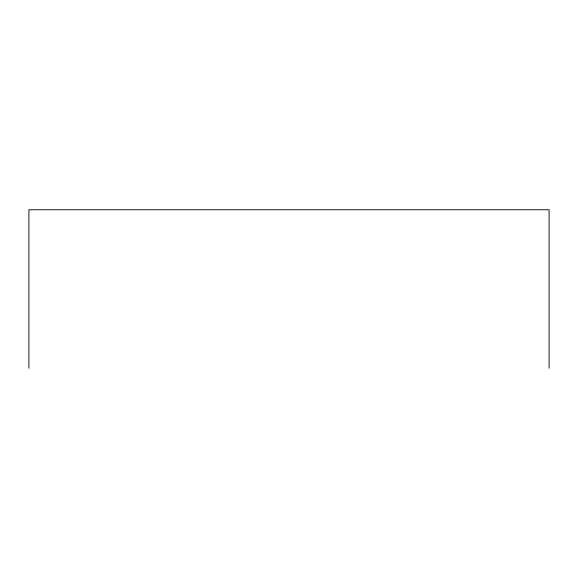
<?xml version="1.0" encoding="UTF-8"?>
<svg xmlns="http://www.w3.org/2000/svg" width="578" height="578" viewBox="0 0 578 578"><rect width="100%" height="100%" fill="white"/><g stroke="black" fill="none" stroke-linecap="round" stroke-linejoin="round"><path stroke-width="0.87" d="M549.1 368.244L549.1 209.756L28.9 209.756L28.9 368.244"/></g></svg>
